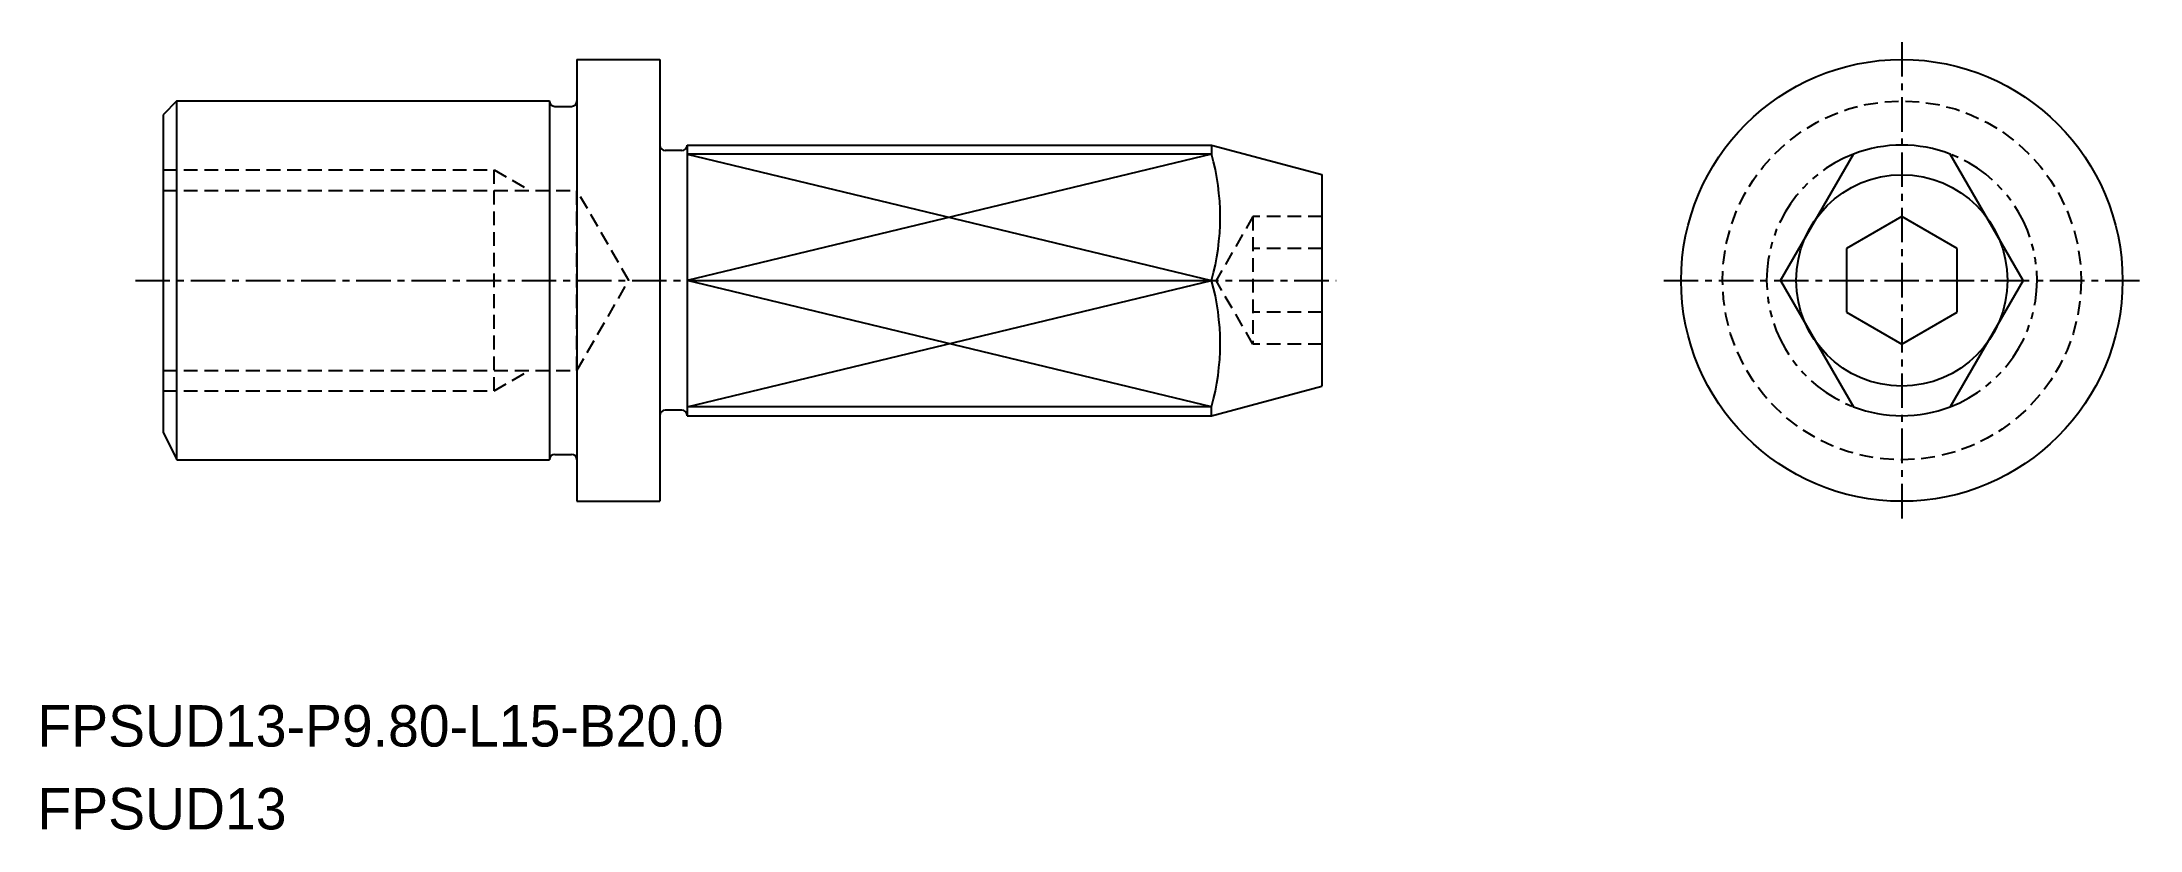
# Model space of a CAD drawing. Extents: x -1436 to -1359.9, y -648.6 to -620.1.
import ezdxf

# ---------------------------------------------------------------- set-up
doc = ezdxf.new("R2010")
doc.units = 0
for name, pattern in [('CENTER', [2, 1.25, -0.25, 0.25, -0.25]), ('DASHED', [0.75, 0.5, -0.25]), ('PHANTOM', [2.5, 1.25, -0.25, 0.25, -0.25, 0.25, -0.25])]:
    doc.linetypes.add(name, pattern=pattern)
doc.layers.get('0').update_dxf_attribs({"linetype": 'CONTINUOUS'})
doc.layers.add('CENTER', color=1, linetype='CENTER')

msp = doc.modelspace()

# ---------------------------------------------------------------- linework, layer by layer
at = {"color": 7, "linetype": 'CONTINUOUS'}
for p, q in [((-1416.597, -620.698), (-1413.597, -620.698)), ((-1416.597, -620.698), (-1416.597, -636.698)), ((-1431.097, -622.198), (-1431.597, -622.698)), ((-1431.597, -622.698), (-1431.597, -634.198)), ((-1431.097, -635.198), (-1431.097, -622.198)), ((-1431.097, -622.198), (-1417.597, -622.198)), ((-1417.597, -622.198), (-1417.597, -635.198)), ((-1417.397, -622.398), (-1416.797, -622.398)), ((-1412.797, -623.998), (-1413.397, -623.998)), ((-1412.597, -623.798), (-1412.597, -633.598)), ((-1412.597, -623.798), (-1393.597, -623.798)), ((-1393.597, -623.798), (-1389.597, -624.869)), ((-1372.97, -628.698), (-1370.328, -624.121)), ((-1364.185, -628.698), (-1366.828, -624.121)), ((-1389.597, -624.869), (-1389.597, -632.526)), ((-1368.578, -626.388), (-1370.578, -627.543)), ((-1366.578, -627.543), (-1368.578, -626.388)), ((-1370.578, -627.543), (-1370.578, -629.852)), ((-1366.578, -629.852), (-1366.578, -627.543)), ((-1412.597, -628.698), (-1393.597, -628.698)), ((-1372.97, -628.698), (-1370.328, -633.274)), ((-1364.185, -628.698), (-1366.828, -633.274)), ((-1370.578, -629.852), (-1368.578, -631.007)), ((-1368.578, -631.007), (-1366.578, -629.852)), ((-1393.597, -633.598), (-1389.597, -632.526)), ((-1412.797, -633.398), (-1413.397, -633.398)), ((-1412.597, -633.598), (-1393.597, -633.598)), ((-1431.597, -634.198), (-1431.097, -635.198)), ((-1431.097, -635.198), (-1417.597, -635.198)), ((-1417.397, -634.998), (-1416.797, -634.998)), ((-1416.597, -636.698), (-1413.597, -636.698))]:
    msp.add_line(p, q, dxfattribs=at)
at = {"linetype": 'CONTINUOUS'}
for p, q in [((-1413.597, -620.698), (-1413.597, -636.698)), ((-1393.597, -624.121), (-1412.597, -624.121)), ((-1393.597, -623.798), (-1393.597, -624.121)), ((-1393.597, -633.274), (-1412.597, -633.274)), ((-1393.597, -633.598), (-1393.597, -633.274))]:
    msp.add_line(p, q, dxfattribs=at)
at = {"color": 3, "linetype": 'CONTINUOUS'}
for p, q in [((-1393.597, -624.121), (-1412.597, -628.698)), ((-1412.597, -624.121), (-1393.597, -628.698)), ((-1412.597, -633.274), (-1393.597, -628.698)), ((-1393.597, -633.274), (-1412.597, -628.698))]:
    msp.add_line(p, q, dxfattribs=at)
at = {"color": 3, "linetype": 'DASHED'}
for p, q in [((-1431.597, -624.698), (-1419.597, -624.698)), ((-1419.597, -624.698), (-1418.313, -625.439)), ((-1419.597, -632.698), (-1419.597, -624.698)), ((-1431.597, -625.439), (-1416.597, -625.439)), ((-1416.597, -631.956), (-1416.597, -625.439)), ((-1414.716, -628.698), (-1416.597, -625.439)), ((-1392.097, -626.388), (-1393.431, -628.698)), ((-1392.097, -626.388), (-1392.097, -631.007)), ((-1389.597, -626.388), (-1392.097, -626.388)), ((-1389.597, -627.543), (-1392.097, -627.543)), ((-1416.597, -631.956), (-1414.716, -628.698)), ((-1392.097, -631.007), (-1393.431, -628.698)), ((-1389.597, -629.852), (-1392.097, -629.852)), ((-1389.597, -631.007), (-1392.097, -631.007)), ((-1431.597, -631.956), (-1416.597, -631.956)), ((-1419.597, -632.698), (-1418.313, -631.956)), ((-1431.597, -632.698), (-1419.597, -632.698))]:
    msp.add_line(p, q, dxfattribs=at)
at = {"linetype": 'CONTINUOUS'}
for radius in [8, 3.828]:
    msp.add_circle((-1368.578, -628.698), radius, dxfattribs=at)
at = {"color": 3, "linetype": 'DASHED'}
msp.add_circle((-1368.578, -628.698), 6.5, dxfattribs=at)
at = {"color": 7, "linetype": 'CONTINUOUS'}
for centre, radius, start, end in [((-1417.397, -622.198), 0.2, 180, 270), ((-1416.797, -622.198), 0.2, 270, 0), ((-1413.397, -623.798), 0.2, 180, 270), ((-1412.797, -623.798), 0.2, 270, 0), ((-1401.772, -626.409), 8.489, 344.36107, 15.63893), ((-1401.772, -630.986), 8.489, 344.36107, 15.63893), ((-1413.397, -633.598), 0.2, 90, 180), ((-1412.797, -633.598), 0.2, 0, 90), ((-1417.397, -635.198), 0.2, 90, 180), ((-1416.797, -635.198), 0.2, 0, 90)]:
    msp.add_arc(centre, radius, start, end, dxfattribs=at)
at = {"color": 3, "linetype": 'PHANTOM'}
for start, end in [(110.92483, 249.07517), (290.92483, 69.07517)]:
    msp.add_arc((-1368.578, -628.698), 4.9, start, end, dxfattribs=at)
at = {"linetype": 'CONTINUOUS'}
for start, end in [(69.07517, 110.92483), (249.07517, 290.92483)]:
    msp.add_arc((-1368.578, -628.698), 4.9, start, end, dxfattribs=at)
at = {"color": 7, "linetype": 'CONTINUOUS'}
msp.add_point((-1419.597, -628.698), dxfattribs=at)
at = {"layer": 'CENTER', "color": 1, "linetype": 'CENTER'}
for p, q in [((-1368.578, -620.065), (-1368.578, -637.33)), ((-1432.597, -628.698), (-1389.078, -628.698)), ((-1377.21, -628.698), (-1359.945, -628.698))]:
    msp.add_line(p, q, dxfattribs=at)

# ---------------------------------------------------------------- texts
for s, p in [('FPSUD13-P9.80-L15-B20.0', (-1436.152, -645.58)), ('FPSUD13', (-1436.152, -648.58))]:
    msp.add_text(s, height=1.5).set_placement(p)

doc.saveas('drawing.dxf')
